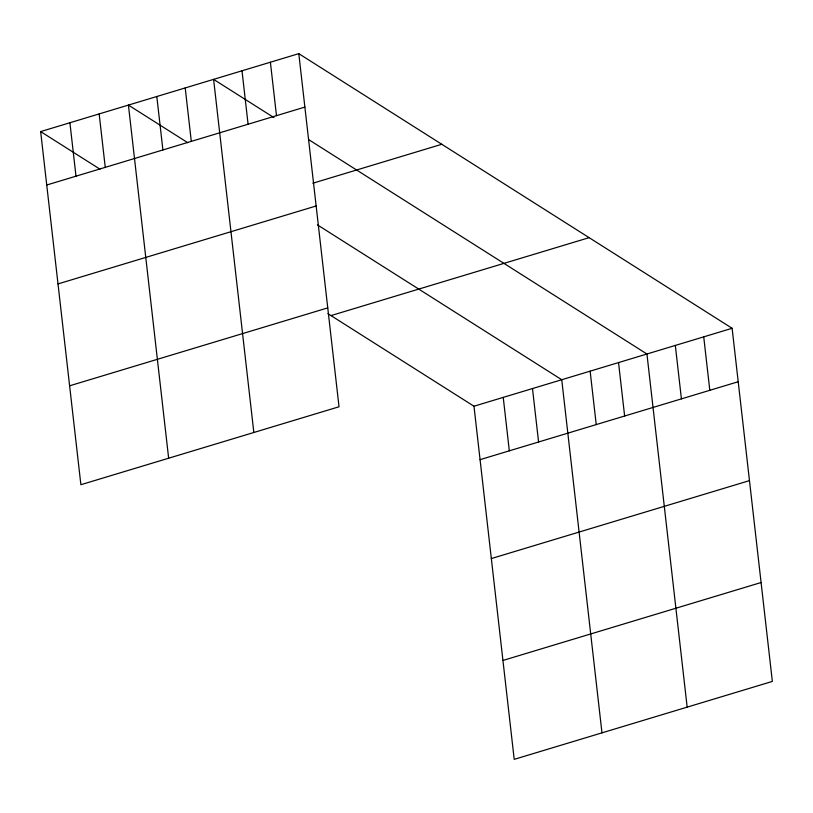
<?xml version="1.0" encoding="UTF-8"?>
<svg xmlns="http://www.w3.org/2000/svg" width="813" height="813" viewBox="0 0 813 813"><rect width="100%" height="100%" fill="white"/><g stroke="black" fill="none" stroke-linecap="round" stroke-linejoin="round"><path stroke-width="1.22" d="M298.788 53.648L339.021 406.774L80.883 484.711L40.65 131.584L298.788 53.648L732.117 328.289L772.35 681.416L514.212 759.352L473.979 406.226L327.913 313.645M46.737 185.018L304.875 107.092M312.822 183.22L441.784 144.287M58.008 283.92L316.145 205.984M69.613 385.809L327.751 307.883M330.982 315.596L589.12 237.66M473.979 406.226L732.117 328.289M480.066 459.66L738.204 381.734M491.337 558.561L749.474 480.625M502.942 660.451L761.08 582.525M273.981 117.631L213.606 79.369L253.839 432.496M308.93 139.785L646.935 354.011L687.168 707.137M187.732 142.682L128.413 105.09L168.647 458.207M317.456 224.896L561.742 379.732L601.976 732.848M40.65 131.584L99.969 169.175M703.723 336.867L709.81 390.301M675.329 345.434L681.416 398.878M618.541 362.588L624.628 416.022M590.136 371.155L596.234 424.589M532.495 388.563L538.582 441.998M503.237 397.394L509.324 450.829M270.394 62.225L276.481 115.659M242 70.792L248.087 124.237M185.212 87.946L191.299 141.381M156.807 96.513L162.905 149.948M99.166 113.922L105.253 167.356M69.908 122.753L75.995 176.187"/></g></svg>
